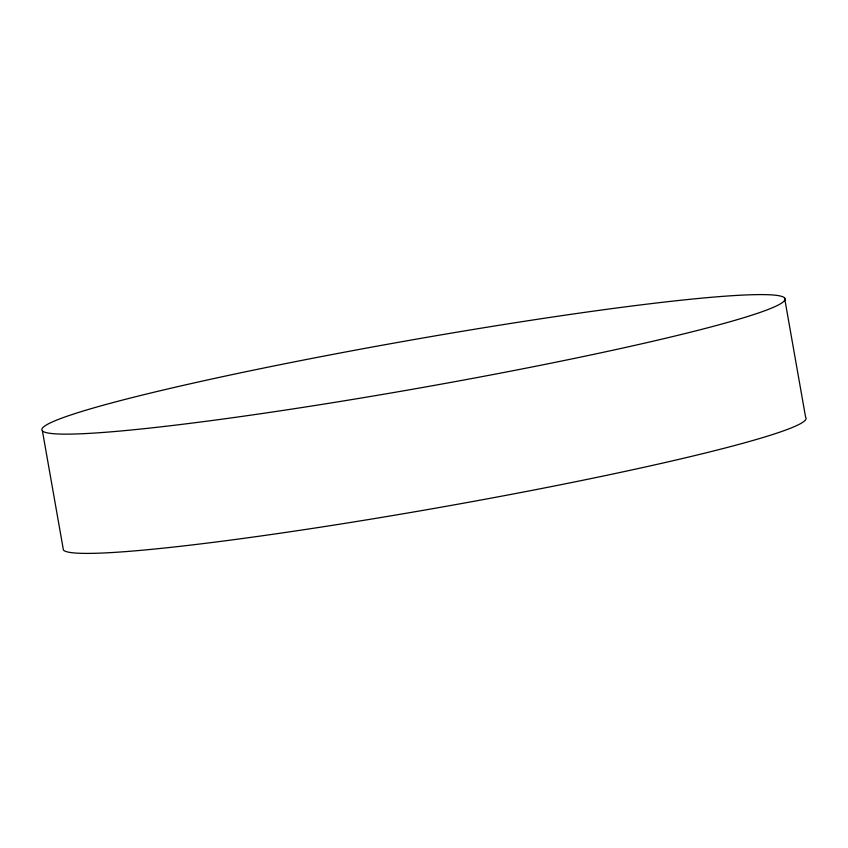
<?xml version="1.0" encoding="UTF-8"?>
<svg xmlns="http://www.w3.org/2000/svg" width="848" height="848" viewBox="0 0 848 848"><rect width="100%" height="100%" fill="white"/><g stroke="black" fill="none" stroke-linecap="round" stroke-linejoin="round"><path stroke-width="1.27" d="M784.57 297.934L805.6 417.216A377.286 24.348 -10 0 1 453.648 504.963A377.286 24.348 -10 0 1 63.43 550.066L42.4 430.784M164.618 426.417A377.286 24.348 -10 0 0 776.874 305.725A377.286 24.348 -10 0 0 298.962 360.951A377.286 24.348 -10 0 0 164.618 426.417"/></g></svg>
